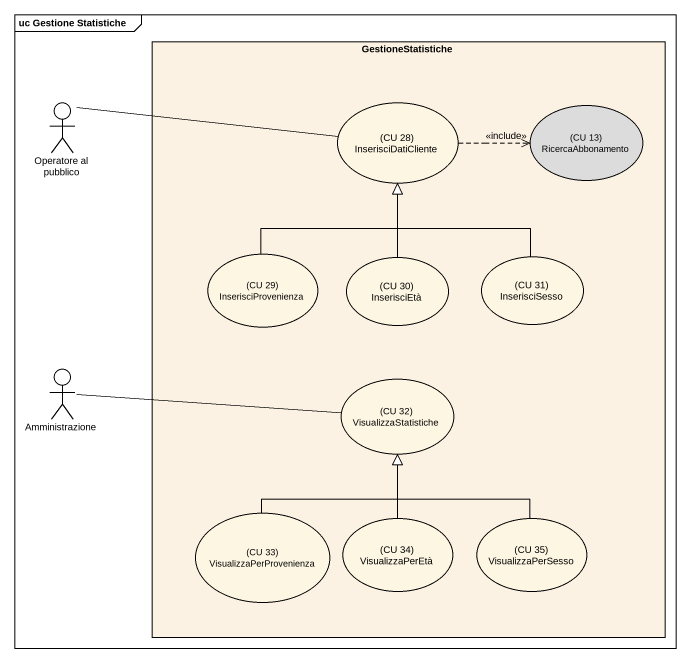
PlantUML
@startuml
mainframe uc Gestione Statistiche
rectangle GestioneStatistiche #FCF2E3 {
  usecase "(CU 28) InserisciDatiCliente" as CU_28_InserisciDatiCliente
  usecase "(CU 13) RicercaAbbonamento" as CU_13_RicercaAbbonamento #DCDCDC
  usecase "(CU 29) InserisciProvenienza" as CU_29_InserisciProvenienza
  usecase "(CU 30) InserisciEtà" as CU_30_InserisciEtà
  usecase "(CU 31) InserisciSesso" as CU_31_InserisciSesso
  usecase "(CU 32) VisualizzaStatistiche" as CU_32_VisualizzaStatistiche
  usecase "(CU 33) VisualizzaPerProvenienza" as CU_33_VisualizzaPerProvenien
  usecase "(CU 34) VisualizzaPerEtà" as CU_34_VisualizzaPerEtà
  usecase "(CU 35) VisualizzaPerSesso" as CU_35_VisualizzaPerSesso
}
actor "Operatore al pubblico" as Operatore_al_pubblico
actor Amministrazione
Operatore_al_pubblico -right- CU_28_InserisciDatiCliente
CU_28_InserisciDatiCliente .right.> CU_13_RicercaAbbonamento : <<include>>
CU_29_InserisciProvenienza -up-|> CU_28_InserisciDatiCliente
CU_30_InserisciEtà -up-|> CU_28_InserisciDatiCliente
CU_31_InserisciSesso -up-|> CU_28_InserisciDatiCliente
Amministrazione -right- CU_32_VisualizzaStatistiche
CU_33_VisualizzaPerProvenien -up-|> CU_32_VisualizzaStatistiche
CU_34_VisualizzaPerEtà -up-|> CU_32_VisualizzaStatistiche
CU_35_VisualizzaPerSesso -up-|> CU_32_VisualizzaStatistiche
@enduml
